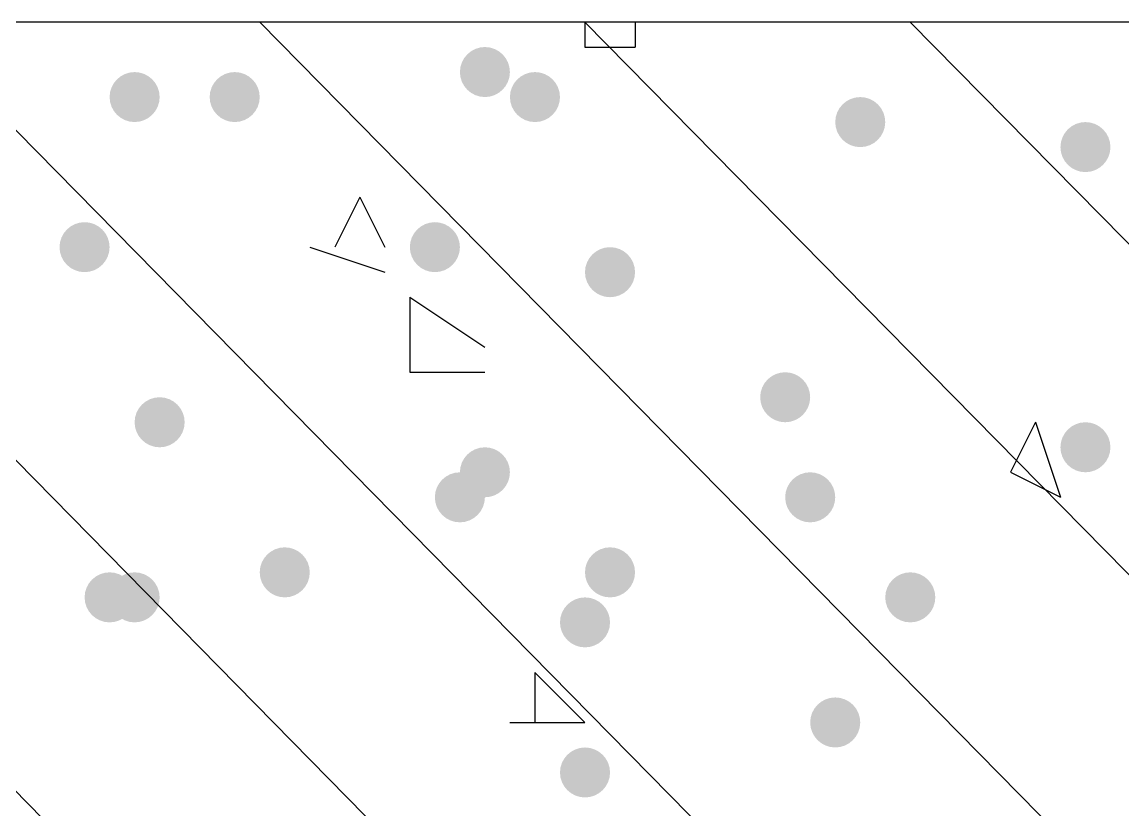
# Model space of a CAD drawing. Header units: inches. Extents: x 11 to 286, y 6 to 196.
# Drawn here: x 105.911 to 107.774, y 52.402 to 53.735 of the extents above; entities that cross this region are included whole.
import ezdxf

# ---------------------------------------------------------------- set-up
doc = ezdxf.new("R2010")
doc.units = ezdxf.units.IN
doc.header["$MEASUREMENT"] = 0
doc.layers.add('PDF_几何图形', color=7, linetype='Continuous')
doc.layers.add('PDF_实体填充', color=7, linetype='Continuous', true_color=0xffffff)

msp = doc.modelspace()

# ---------------------------------------------------------------- hatches: boundary and pattern name
at = {"layer": 'PDF_实体填充', "transparency": 33554559}
h = msp.add_hatch(color=7, dxfattribs=at)
edge = h.paths.add_edge_path(flags=0)
edge.add_spline(control_points=[(106.7364, 53.6504), (106.7364, 53.6272), (106.7174, 53.6081), (106.6941, 53.6081)], knot_values=[0, 0, 0, 0, 1, 1, 1, 1], degree=3, periodic=0)
edge.add_spline(control_points=[(106.6941, 53.6081), (106.6708, 53.6081), (106.6518, 53.6272), (106.6518, 53.6504)], knot_values=[0, 0, 0, 0, 1, 1, 1, 1], degree=3, periodic=0)
edge.add_line((106.6518, 53.6504), (106.6518, 53.6504))
edge.add_spline(control_points=[(106.6518, 53.6504), (106.6518, 53.6737), (106.6708, 53.6928), (106.6941, 53.6928)], knot_values=[0, 0, 0, 0, 1, 1, 1, 1], degree=3, periodic=0)
edge.add_spline(control_points=[(106.6941, 53.6928), (106.7174, 53.6928), (106.7364, 53.6737), (106.7364, 53.6504)], knot_values=[0, 0, 0, 0, 1, 1, 1, 1], degree=3, periodic=0)
edge.add_line((106.7364, 53.6504), (106.7364, 53.6504))
edge.add_line((106.7364, 53.6504), (106.7364, 53.6504))
h = msp.add_hatch(color=7, dxfattribs=at)
edge = h.paths.add_edge_path(flags=0)
edge.add_spline(control_points=[(106.1438, 53.6081), (106.1438, 53.5848), (106.1247, 53.5658), (106.1014, 53.5658)], knot_values=[0, 0, 0, 0, 1, 1, 1, 1], degree=3, periodic=0)
edge.add_spline(control_points=[(106.1014, 53.5658), (106.0782, 53.5658), (106.0591, 53.5848), (106.0591, 53.6081)], knot_values=[0, 0, 0, 0, 1, 1, 1, 1], degree=3, periodic=0)
edge.add_line((106.0591, 53.6081), (106.0591, 53.6081))
edge.add_spline(control_points=[(106.0591, 53.6081), (106.0591, 53.6314), (106.0782, 53.6504), (106.1014, 53.6504)], knot_values=[0, 0, 0, 0, 1, 1, 1, 1], degree=3, periodic=0)
edge.add_spline(control_points=[(106.1014, 53.6504), (106.1247, 53.6504), (106.1438, 53.6314), (106.1438, 53.6081)], knot_values=[0, 0, 0, 0, 1, 1, 1, 1], degree=3, periodic=0)
edge.add_line((106.1438, 53.6081), (106.1438, 53.6081))
edge.add_line((106.1438, 53.6081), (106.1438, 53.6081))
h = msp.add_hatch(color=7, dxfattribs=at)
edge = h.paths.add_edge_path(flags=0)
edge.add_spline(control_points=[(106.3131, 53.6081), (106.3131, 53.5848), (106.2941, 53.5658), (106.2708, 53.5658)], knot_values=[0, 0, 0, 0, 1, 1, 1, 1], degree=3, periodic=0)
edge.add_spline(control_points=[(106.2708, 53.5658), (106.2475, 53.5658), (106.2284, 53.5848), (106.2284, 53.6081)], knot_values=[0, 0, 0, 0, 1, 1, 1, 1], degree=3, periodic=0)
edge.add_line((106.2284, 53.6081), (106.2284, 53.6081))
edge.add_spline(control_points=[(106.2284, 53.6081), (106.2284, 53.6314), (106.2475, 53.6504), (106.2708, 53.6504)], knot_values=[0, 0, 0, 0, 1, 1, 1, 1], degree=3, periodic=0)
edge.add_spline(control_points=[(106.2708, 53.6504), (106.2941, 53.6504), (106.3131, 53.6314), (106.3131, 53.6081)], knot_values=[0, 0, 0, 0, 1, 1, 1, 1], degree=3, periodic=0)
edge.add_line((106.3131, 53.6081), (106.3131, 53.6081))
edge.add_line((106.3131, 53.6081), (106.3131, 53.6081))
h = msp.add_hatch(color=7, dxfattribs=at)
edge = h.paths.add_edge_path(flags=0)
edge.add_spline(control_points=[(106.8211, 53.6081), (106.8211, 53.5848), (106.8021, 53.5658), (106.7788, 53.5658)], knot_values=[0, 0, 0, 0, 1, 1, 1, 1], degree=3, periodic=0)
edge.add_spline(control_points=[(106.7788, 53.5658), (106.7555, 53.5658), (106.7364, 53.5848), (106.7364, 53.6081)], knot_values=[0, 0, 0, 0, 1, 1, 1, 1], degree=3, periodic=0)
edge.add_line((106.7364, 53.6081), (106.7364, 53.6081))
edge.add_spline(control_points=[(106.7364, 53.6081), (106.7364, 53.6314), (106.7555, 53.6504), (106.7788, 53.6504)], knot_values=[0, 0, 0, 0, 1, 1, 1, 1], degree=3, periodic=0)
edge.add_spline(control_points=[(106.7788, 53.6504), (106.8021, 53.6504), (106.8211, 53.6314), (106.8211, 53.6081)], knot_values=[0, 0, 0, 0, 1, 1, 1, 1], degree=3, periodic=0)
edge.add_line((106.8211, 53.6081), (106.8211, 53.6081))
edge.add_line((106.8211, 53.6081), (106.8211, 53.6081))
h = msp.add_hatch(color=7, dxfattribs=at)
edge = h.paths.add_edge_path(flags=0)
edge.add_spline(control_points=[(107.3714, 53.5658), (107.3714, 53.5425), (107.3524, 53.5234), (107.3291, 53.5234)], knot_values=[0, 0, 0, 0, 1, 1, 1, 1], degree=3, periodic=0)
edge.add_spline(control_points=[(107.3291, 53.5234), (107.3058, 53.5234), (107.2868, 53.5425), (107.2868, 53.5658)], knot_values=[0, 0, 0, 0, 1, 1, 1, 1], degree=3, periodic=0)
edge.add_line((107.2868, 53.5658), (107.2868, 53.5658))
edge.add_spline(control_points=[(107.2868, 53.5658), (107.2868, 53.5891), (107.3058, 53.6081), (107.3291, 53.6081)], knot_values=[0, 0, 0, 0, 1, 1, 1, 1], degree=3, periodic=0)
edge.add_spline(control_points=[(107.3291, 53.6081), (107.3524, 53.6081), (107.3714, 53.5891), (107.3714, 53.5658)], knot_values=[0, 0, 0, 0, 1, 1, 1, 1], degree=3, periodic=0)
edge.add_line((107.3714, 53.5658), (107.3714, 53.5658))
edge.add_line((107.3714, 53.5658), (107.3714, 53.5658))
h = msp.add_hatch(color=7, dxfattribs=at)
edge = h.paths.add_edge_path(flags=0)
edge.add_spline(control_points=[(107.7524, 53.5234), (107.7524, 53.5002), (107.7334, 53.4811), (107.7101, 53.4811)], knot_values=[0, 0, 0, 0, 1, 1, 1, 1], degree=3, periodic=0)
edge.add_spline(control_points=[(107.7101, 53.4811), (107.6868, 53.4811), (107.6678, 53.5002), (107.6678, 53.5234)], knot_values=[0, 0, 0, 0, 1, 1, 1, 1], degree=3, periodic=0)
edge.add_line((107.6678, 53.5234), (107.6678, 53.5234))
edge.add_spline(control_points=[(107.6678, 53.5234), (107.6678, 53.5467), (107.6868, 53.5658), (107.7101, 53.5658)], knot_values=[0, 0, 0, 0, 1, 1, 1, 1], degree=3, periodic=0)
edge.add_spline(control_points=[(107.7101, 53.5658), (107.7334, 53.5658), (107.7524, 53.5467), (107.7524, 53.5234)], knot_values=[0, 0, 0, 0, 1, 1, 1, 1], degree=3, periodic=0)
edge.add_line((107.7524, 53.5234), (107.7524, 53.5234))
edge.add_line((107.7524, 53.5234), (107.7524, 53.5234))
h = msp.add_hatch(color=7, dxfattribs=at)
edge = h.paths.add_edge_path(flags=0)
edge.add_spline(control_points=[(106.0591, 53.3541), (106.0591, 53.3308), (106.0401, 53.3118), (106.0168, 53.3118)], knot_values=[0, 0, 0, 0, 1, 1, 1, 1], degree=3, periodic=0)
edge.add_spline(control_points=[(106.0168, 53.3118), (105.9935, 53.3118), (105.9744, 53.3308), (105.9744, 53.3541)], knot_values=[0, 0, 0, 0, 1, 1, 1, 1], degree=3, periodic=0)
edge.add_line((105.9744, 53.3541), (105.9744, 53.3541))
edge.add_spline(control_points=[(105.9744, 53.3541), (105.9744, 53.3774), (105.9935, 53.3964), (106.0168, 53.3964)], knot_values=[0, 0, 0, 0, 1, 1, 1, 1], degree=3, periodic=0)
edge.add_spline(control_points=[(106.0168, 53.3964), (106.0401, 53.3964), (106.0591, 53.3774), (106.0591, 53.3541)], knot_values=[0, 0, 0, 0, 1, 1, 1, 1], degree=3, periodic=0)
edge.add_line((106.0591, 53.3541), (106.0591, 53.3541))
edge.add_line((106.0591, 53.3541), (106.0591, 53.3541))
h = msp.add_hatch(color=7, dxfattribs=at)
edge = h.paths.add_edge_path(flags=0)
edge.add_spline(control_points=[(106.6518, 53.3541), (106.6518, 53.3308), (106.6327, 53.3118), (106.6094, 53.3118)], knot_values=[0, 0, 0, 0, 1, 1, 1, 1], degree=3, periodic=0)
edge.add_spline(control_points=[(106.6094, 53.3118), (106.5862, 53.3118), (106.5671, 53.3308), (106.5671, 53.3541)], knot_values=[0, 0, 0, 0, 1, 1, 1, 1], degree=3, periodic=0)
edge.add_line((106.5671, 53.3541), (106.5671, 53.3541))
edge.add_spline(control_points=[(106.5671, 53.3541), (106.5671, 53.3774), (106.5862, 53.3964), (106.6094, 53.3964)], knot_values=[0, 0, 0, 0, 1, 1, 1, 1], degree=3, periodic=0)
edge.add_spline(control_points=[(106.6094, 53.3964), (106.6327, 53.3964), (106.6518, 53.3774), (106.6518, 53.3541)], knot_values=[0, 0, 0, 0, 1, 1, 1, 1], degree=3, periodic=0)
edge.add_line((106.6518, 53.3541), (106.6518, 53.3541))
edge.add_line((106.6518, 53.3541), (106.6518, 53.3541))
h = msp.add_hatch(color=7, dxfattribs=at)
edge = h.paths.add_edge_path(flags=0)
edge.add_spline(control_points=[(106.9481, 53.3118), (106.9481, 53.2885), (106.9291, 53.2694), (106.9058, 53.2694)], knot_values=[0, 0, 0, 0, 1, 1, 1, 1], degree=3, periodic=0)
edge.add_spline(control_points=[(106.9058, 53.2694), (106.8825, 53.2694), (106.8634, 53.2885), (106.8634, 53.3118)], knot_values=[0, 0, 0, 0, 1, 1, 1, 1], degree=3, periodic=0)
edge.add_line((106.8634, 53.3118), (106.8634, 53.3118))
edge.add_spline(control_points=[(106.8634, 53.3118), (106.8634, 53.3351), (106.8825, 53.3541), (106.9058, 53.3541)], knot_values=[0, 0, 0, 0, 1, 1, 1, 1], degree=3, periodic=0)
edge.add_spline(control_points=[(106.9058, 53.3541), (106.9291, 53.3541), (106.9481, 53.3351), (106.9481, 53.3118)], knot_values=[0, 0, 0, 0, 1, 1, 1, 1], degree=3, periodic=0)
edge.add_line((106.9481, 53.3118), (106.9481, 53.3118))
edge.add_line((106.9481, 53.3118), (106.9481, 53.3118))
h = msp.add_hatch(color=7, dxfattribs=at)
edge = h.paths.add_edge_path(flags=0)
edge.add_spline(control_points=[(107.2444, 53.1001), (107.2444, 53.0768), (107.2254, 53.0578), (107.2021, 53.0578)], knot_values=[0, 0, 0, 0, 1, 1, 1, 1], degree=3, periodic=0)
edge.add_spline(control_points=[(107.2021, 53.0578), (107.1788, 53.0578), (107.1598, 53.0768), (107.1598, 53.1001)], knot_values=[0, 0, 0, 0, 1, 1, 1, 1], degree=3, periodic=0)
edge.add_line((107.1598, 53.1001), (107.1598, 53.1001))
edge.add_spline(control_points=[(107.1598, 53.1001), (107.1598, 53.1234), (107.1788, 53.1424), (107.2021, 53.1424)], knot_values=[0, 0, 0, 0, 1, 1, 1, 1], degree=3, periodic=0)
edge.add_spline(control_points=[(107.2021, 53.1424), (107.2254, 53.1424), (107.2444, 53.1234), (107.2444, 53.1001)], knot_values=[0, 0, 0, 0, 1, 1, 1, 1], degree=3, periodic=0)
edge.add_line((107.2444, 53.1001), (107.2444, 53.1001))
edge.add_line((107.2444, 53.1001), (107.2444, 53.1001))
h = msp.add_hatch(color=7, dxfattribs=at)
edge = h.paths.add_edge_path(flags=0)
edge.add_spline(control_points=[(106.1861, 53.0578), (106.1861, 53.0345), (106.1671, 53.0154), (106.1438, 53.0154)], knot_values=[0, 0, 0, 0, 1, 1, 1, 1], degree=3, periodic=0)
edge.add_spline(control_points=[(106.1438, 53.0154), (106.1205, 53.0154), (106.1014, 53.0345), (106.1014, 53.0578)], knot_values=[0, 0, 0, 0, 1, 1, 1, 1], degree=3, periodic=0)
edge.add_line((106.1014, 53.0578), (106.1014, 53.0578))
edge.add_spline(control_points=[(106.1014, 53.0578), (106.1014, 53.0811), (106.1205, 53.1001), (106.1438, 53.1001)], knot_values=[0, 0, 0, 0, 1, 1, 1, 1], degree=3, periodic=0)
edge.add_spline(control_points=[(106.1438, 53.1001), (106.1671, 53.1001), (106.1861, 53.0811), (106.1861, 53.0578)], knot_values=[0, 0, 0, 0, 1, 1, 1, 1], degree=3, periodic=0)
edge.add_line((106.1861, 53.0578), (106.1861, 53.0578))
edge.add_line((106.1861, 53.0578), (106.1861, 53.0578))
h = msp.add_hatch(color=7, dxfattribs=at)
edge = h.paths.add_edge_path(flags=0)
edge.add_spline(control_points=[(107.7524, 53.0154), (107.7524, 52.9922), (107.7334, 52.9731), (107.7101, 52.9731)], knot_values=[0, 0, 0, 0, 1, 1, 1, 1], degree=3, periodic=0)
edge.add_spline(control_points=[(107.7101, 52.9731), (107.6868, 52.9731), (107.6678, 52.9922), (107.6678, 53.0154)], knot_values=[0, 0, 0, 0, 1, 1, 1, 1], degree=3, periodic=0)
edge.add_line((107.6678, 53.0154), (107.6678, 53.0154))
edge.add_spline(control_points=[(107.6678, 53.0154), (107.6678, 53.0387), (107.6868, 53.0578), (107.7101, 53.0578)], knot_values=[0, 0, 0, 0, 1, 1, 1, 1], degree=3, periodic=0)
edge.add_spline(control_points=[(107.7101, 53.0578), (107.7334, 53.0578), (107.7524, 53.0387), (107.7524, 53.0154)], knot_values=[0, 0, 0, 0, 1, 1, 1, 1], degree=3, periodic=0)
edge.add_line((107.7524, 53.0154), (107.7524, 53.0154))
edge.add_line((107.7524, 53.0154), (107.7524, 53.0154))
h = msp.add_hatch(color=7, dxfattribs=at)
edge = h.paths.add_edge_path(flags=0)
edge.add_spline(control_points=[(106.7364, 52.9731), (106.7364, 52.9498), (106.7174, 52.9308), (106.6941, 52.9308)], knot_values=[0, 0, 0, 0, 1, 1, 1, 1], degree=3, periodic=0)
edge.add_spline(control_points=[(106.6941, 52.9308), (106.6708, 52.9308), (106.6518, 52.9498), (106.6518, 52.9731)], knot_values=[0, 0, 0, 0, 1, 1, 1, 1], degree=3, periodic=0)
edge.add_line((106.6518, 52.9731), (106.6518, 52.9731))
edge.add_spline(control_points=[(106.6518, 52.9731), (106.6518, 52.9964), (106.6708, 53.0154), (106.6941, 53.0154)], knot_values=[0, 0, 0, 0, 1, 1, 1, 1], degree=3, periodic=0)
edge.add_spline(control_points=[(106.6941, 53.0154), (106.7174, 53.0154), (106.7364, 52.9964), (106.7364, 52.9731)], knot_values=[0, 0, 0, 0, 1, 1, 1, 1], degree=3, periodic=0)
edge.add_line((106.7364, 52.9731), (106.7364, 52.9731))
edge.add_line((106.7364, 52.9731), (106.7364, 52.9731))
h = msp.add_hatch(color=7, dxfattribs=at)
edge = h.paths.add_edge_path(flags=0)
edge.add_spline(control_points=[(106.6941, 52.9308), (106.6941, 52.9075), (106.6751, 52.8884), (106.6518, 52.8884)], knot_values=[0, 0, 0, 0, 1, 1, 1, 1], degree=3, periodic=0)
edge.add_spline(control_points=[(106.6518, 52.8884), (106.6285, 52.8884), (106.6094, 52.9075), (106.6094, 52.9308)], knot_values=[0, 0, 0, 0, 1, 1, 1, 1], degree=3, periodic=0)
edge.add_line((106.6094, 52.9308), (106.6094, 52.9308))
edge.add_spline(control_points=[(106.6094, 52.9308), (106.6094, 52.9541), (106.6285, 52.9731), (106.6518, 52.9731)], knot_values=[0, 0, 0, 0, 1, 1, 1, 1], degree=3, periodic=0)
edge.add_spline(control_points=[(106.6518, 52.9731), (106.6751, 52.9731), (106.6941, 52.9541), (106.6941, 52.9308)], knot_values=[0, 0, 0, 0, 1, 1, 1, 1], degree=3, periodic=0)
edge.add_line((106.6941, 52.9308), (106.6941, 52.9308))
edge.add_line((106.6941, 52.9308), (106.6941, 52.9308))
h = msp.add_hatch(color=7, dxfattribs=at)
edge = h.paths.add_edge_path(flags=0)
edge.add_spline(control_points=[(107.2868, 52.9308), (107.2868, 52.9075), (107.2677, 52.8884), (107.2444, 52.8884)], knot_values=[0, 0, 0, 0, 1, 1, 1, 1], degree=3, periodic=0)
edge.add_spline(control_points=[(107.2444, 52.8884), (107.2212, 52.8884), (107.2021, 52.9075), (107.2021, 52.9308)], knot_values=[0, 0, 0, 0, 1, 1, 1, 1], degree=3, periodic=0)
edge.add_line((107.2021, 52.9308), (107.2021, 52.9308))
edge.add_spline(control_points=[(107.2021, 52.9308), (107.2021, 52.9541), (107.2212, 52.9731), (107.2444, 52.9731)], knot_values=[0, 0, 0, 0, 1, 1, 1, 1], degree=3, periodic=0)
edge.add_spline(control_points=[(107.2444, 52.9731), (107.2677, 52.9731), (107.2868, 52.9541), (107.2868, 52.9308)], knot_values=[0, 0, 0, 0, 1, 1, 1, 1], degree=3, periodic=0)
edge.add_line((107.2868, 52.9308), (107.2868, 52.9308))
edge.add_line((107.2868, 52.9308), (107.2868, 52.9308))
h = msp.add_hatch(color=7, dxfattribs=at)
edge = h.paths.add_edge_path(flags=0)
edge.add_spline(control_points=[(106.3978, 52.8038), (106.3978, 52.7805), (106.3787, 52.7614), (106.3554, 52.7614)], knot_values=[0, 0, 0, 0, 1, 1, 1, 1], degree=3, periodic=0)
edge.add_spline(control_points=[(106.3554, 52.7614), (106.3322, 52.7614), (106.3131, 52.7805), (106.3131, 52.8038)], knot_values=[0, 0, 0, 0, 1, 1, 1, 1], degree=3, periodic=0)
edge.add_line((106.3131, 52.8038), (106.3131, 52.8038))
edge.add_spline(control_points=[(106.3131, 52.8038), (106.3131, 52.8271), (106.3322, 52.8461), (106.3554, 52.8461)], knot_values=[0, 0, 0, 0, 1, 1, 1, 1], degree=3, periodic=0)
edge.add_spline(control_points=[(106.3554, 52.8461), (106.3787, 52.8461), (106.3978, 52.8271), (106.3978, 52.8038)], knot_values=[0, 0, 0, 0, 1, 1, 1, 1], degree=3, periodic=0)
edge.add_line((106.3978, 52.8038), (106.3978, 52.8038))
edge.add_line((106.3978, 52.8038), (106.3978, 52.8038))
h = msp.add_hatch(color=7, dxfattribs=at)
edge = h.paths.add_edge_path(flags=0)
edge.add_spline(control_points=[(106.9481, 52.8038), (106.9481, 52.7805), (106.9291, 52.7614), (106.9058, 52.7614)], knot_values=[0, 0, 0, 0, 1, 1, 1, 1], degree=3, periodic=0)
edge.add_spline(control_points=[(106.9058, 52.7614), (106.8825, 52.7614), (106.8634, 52.7805), (106.8634, 52.8038)], knot_values=[0, 0, 0, 0, 1, 1, 1, 1], degree=3, periodic=0)
edge.add_line((106.8634, 52.8038), (106.8634, 52.8038))
edge.add_spline(control_points=[(106.8634, 52.8038), (106.8634, 52.8271), (106.8825, 52.8461), (106.9058, 52.8461)], knot_values=[0, 0, 0, 0, 1, 1, 1, 1], degree=3, periodic=0)
edge.add_spline(control_points=[(106.9058, 52.8461), (106.9291, 52.8461), (106.9481, 52.8271), (106.9481, 52.8038)], knot_values=[0, 0, 0, 0, 1, 1, 1, 1], degree=3, periodic=0)
edge.add_line((106.9481, 52.8038), (106.9481, 52.8038))
edge.add_line((106.9481, 52.8038), (106.9481, 52.8038))
h = msp.add_hatch(color=7, dxfattribs=at)
edge = h.paths.add_edge_path(flags=0)
edge.add_spline(control_points=[(106.1014, 52.7614), (106.1014, 52.7382), (106.0824, 52.7191), (106.0591, 52.7191)], knot_values=[0, 0, 0, 0, 1, 1, 1, 1], degree=3, periodic=0)
edge.add_spline(control_points=[(106.0591, 52.7191), (106.0358, 52.7191), (106.0168, 52.7382), (106.0168, 52.7614)], knot_values=[0, 0, 0, 0, 1, 1, 1, 1], degree=3, periodic=0)
edge.add_line((106.0168, 52.7614), (106.0168, 52.7614))
edge.add_spline(control_points=[(106.0168, 52.7614), (106.0168, 52.7847), (106.0358, 52.8038), (106.0591, 52.8038)], knot_values=[0, 0, 0, 0, 1, 1, 1, 1], degree=3, periodic=0)
edge.add_spline(control_points=[(106.0591, 52.8038), (106.0824, 52.8038), (106.1014, 52.7847), (106.1014, 52.7614)], knot_values=[0, 0, 0, 0, 1, 1, 1, 1], degree=3, periodic=0)
edge.add_line((106.1014, 52.7614), (106.1014, 52.7614))
edge.add_line((106.1014, 52.7614), (106.1014, 52.7614))
h = msp.add_hatch(color=7, dxfattribs=at)
edge = h.paths.add_edge_path(flags=0)
edge.add_spline(control_points=[(106.1438, 52.7614), (106.1438, 52.7382), (106.1247, 52.7191), (106.1014, 52.7191)], knot_values=[0, 0, 0, 0, 1, 1, 1, 1], degree=3, periodic=0)
edge.add_spline(control_points=[(106.1014, 52.7191), (106.0782, 52.7191), (106.0591, 52.7382), (106.0591, 52.7614)], knot_values=[0, 0, 0, 0, 1, 1, 1, 1], degree=3, periodic=0)
edge.add_line((106.0591, 52.7614), (106.0591, 52.7614))
edge.add_spline(control_points=[(106.0591, 52.7614), (106.0591, 52.7847), (106.0782, 52.8038), (106.1014, 52.8038)], knot_values=[0, 0, 0, 0, 1, 1, 1, 1], degree=3, periodic=0)
edge.add_spline(control_points=[(106.1014, 52.8038), (106.1247, 52.8038), (106.1438, 52.7847), (106.1438, 52.7614)], knot_values=[0, 0, 0, 0, 1, 1, 1, 1], degree=3, periodic=0)
edge.add_line((106.1438, 52.7614), (106.1438, 52.7614))
edge.add_line((106.1438, 52.7614), (106.1438, 52.7614))
h = msp.add_hatch(color=7, dxfattribs=at)
edge = h.paths.add_edge_path(flags=0)
edge.add_spline(control_points=[(107.4561, 52.7614), (107.4561, 52.7382), (107.4371, 52.7191), (107.4138, 52.7191)], knot_values=[0, 0, 0, 0, 1, 1, 1, 1], degree=3, periodic=0)
edge.add_spline(control_points=[(107.4138, 52.7191), (107.3905, 52.7191), (107.3714, 52.7382), (107.3714, 52.7614)], knot_values=[0, 0, 0, 0, 1, 1, 1, 1], degree=3, periodic=0)
edge.add_line((107.3714, 52.7614), (107.3714, 52.7614))
edge.add_spline(control_points=[(107.3714, 52.7614), (107.3714, 52.7847), (107.3905, 52.8038), (107.4138, 52.8038)], knot_values=[0, 0, 0, 0, 1, 1, 1, 1], degree=3, periodic=0)
edge.add_spline(control_points=[(107.4138, 52.8038), (107.4371, 52.8038), (107.4561, 52.7847), (107.4561, 52.7614)], knot_values=[0, 0, 0, 0, 1, 1, 1, 1], degree=3, periodic=0)
edge.add_line((107.4561, 52.7614), (107.4561, 52.7614))
edge.add_line((107.4561, 52.7614), (107.4561, 52.7614))
h = msp.add_hatch(color=7, dxfattribs=at)
edge = h.paths.add_edge_path(flags=0)
edge.add_spline(control_points=[(106.9058, 52.7191), (106.9058, 52.6958), (106.8867, 52.6768), (106.8634, 52.6768)], knot_values=[0, 0, 0, 0, 1, 1, 1, 1], degree=3, periodic=0)
edge.add_spline(control_points=[(106.8634, 52.6768), (106.8402, 52.6768), (106.8211, 52.6958), (106.8211, 52.7191)], knot_values=[0, 0, 0, 0, 1, 1, 1, 1], degree=3, periodic=0)
edge.add_line((106.8211, 52.7191), (106.8211, 52.7191))
edge.add_spline(control_points=[(106.8211, 52.7191), (106.8211, 52.7424), (106.8402, 52.7614), (106.8634, 52.7614)], knot_values=[0, 0, 0, 0, 1, 1, 1, 1], degree=3, periodic=0)
edge.add_spline(control_points=[(106.8634, 52.7614), (106.8867, 52.7614), (106.9058, 52.7424), (106.9058, 52.7191)], knot_values=[0, 0, 0, 0, 1, 1, 1, 1], degree=3, periodic=0)
edge.add_line((106.9058, 52.7191), (106.9058, 52.7191))
edge.add_line((106.9058, 52.7191), (106.9058, 52.7191))
h = msp.add_hatch(color=7, dxfattribs=at)
edge = h.paths.add_edge_path(flags=0)
edge.add_spline(control_points=[(107.3291, 52.5498), (107.3291, 52.5265), (107.3101, 52.5074), (107.2868, 52.5074)], knot_values=[0, 0, 0, 0, 1, 1, 1, 1], degree=3, periodic=0)
edge.add_spline(control_points=[(107.2868, 52.5074), (107.2635, 52.5074), (107.2444, 52.5265), (107.2444, 52.5498)], knot_values=[0, 0, 0, 0, 1, 1, 1, 1], degree=3, periodic=0)
edge.add_line((107.2444, 52.5498), (107.2444, 52.5498))
edge.add_spline(control_points=[(107.2444, 52.5498), (107.2444, 52.5731), (107.2635, 52.5921), (107.2868, 52.5921)], knot_values=[0, 0, 0, 0, 1, 1, 1, 1], degree=3, periodic=0)
edge.add_spline(control_points=[(107.2868, 52.5921), (107.3101, 52.5921), (107.3291, 52.5731), (107.3291, 52.5498)], knot_values=[0, 0, 0, 0, 1, 1, 1, 1], degree=3, periodic=0)
edge.add_line((107.3291, 52.5498), (107.3291, 52.5498))
edge.add_line((107.3291, 52.5498), (107.3291, 52.5498))
h = msp.add_hatch(color=7, dxfattribs=at)
edge = h.paths.add_edge_path(flags=0)
edge.add_spline(control_points=[(106.9058, 52.4651), (106.9058, 52.4418), (106.8867, 52.4228), (106.8634, 52.4228)], knot_values=[0, 0, 0, 0, 1, 1, 1, 1], degree=3, periodic=0)
edge.add_spline(control_points=[(106.8634, 52.4228), (106.8402, 52.4228), (106.8211, 52.4418), (106.8211, 52.4651)], knot_values=[0, 0, 0, 0, 1, 1, 1, 1], degree=3, periodic=0)
edge.add_line((106.8211, 52.4651), (106.8211, 52.4651))
edge.add_spline(control_points=[(106.8211, 52.4651), (106.8211, 52.4884), (106.8402, 52.5074), (106.8634, 52.5074)], knot_values=[0, 0, 0, 0, 1, 1, 1, 1], degree=3, periodic=0)
edge.add_spline(control_points=[(106.8634, 52.5074), (106.8867, 52.5074), (106.9058, 52.4884), (106.9058, 52.4651)], knot_values=[0, 0, 0, 0, 1, 1, 1, 1], degree=3, periodic=0)
edge.add_line((106.9058, 52.4651), (106.9058, 52.4651))
edge.add_line((106.9058, 52.4651), (106.9058, 52.4651))

# ---------------------------------------------------------------- linework, layer by layer
at = {"layer": 'PDF_几何图形'}
for p, q in [((174.3851, 53.7351), (84.6384, 53.7351)), ((104.6198, 53.7351), (107.1598, 51.1528)), ((105.1701, 53.7351), (107.7101, 51.1528)), ((105.7204, 53.7351), (108.2604, 51.1528)), ((106.3131, 53.7351), (108.8531, 51.1528)), ((106.8634, 53.7351), (109.4034, 51.1528)), ((106.8634, 53.7351), (106.8634, 53.6928)), ((106.9481, 53.7351), (106.9481, 53.6928)), ((107.4138, 53.7351), (109.9538, 51.1528)), ((106.8634, 53.6928), (106.9481, 53.6928)), ((106.4824, 53.4388), (106.4401, 53.3541)), ((106.4824, 53.4388), (106.5248, 53.3541)), ((106.3978, 53.3541), (106.5248, 53.3118)), ((106.5671, 53.2694), (106.6941, 53.1848)), ((106.5671, 53.2694), (106.5671, 53.1424)), ((106.5671, 53.1424), (106.6941, 53.1424)), ((107.6254, 53.0578), (107.5831, 52.9731)), ((107.6254, 53.0578), (107.6678, 52.9308)), ((107.5831, 52.9731), (107.6678, 52.9308)), ((106.7788, 52.6344), (106.8634, 52.5498)), ((106.7788, 52.6344), (106.7788, 52.5498)), ((106.7364, 52.5498), (106.8634, 52.5498))]:
    msp.add_line(p, q, dxfattribs=at)

doc.saveas('drawing.dxf')
